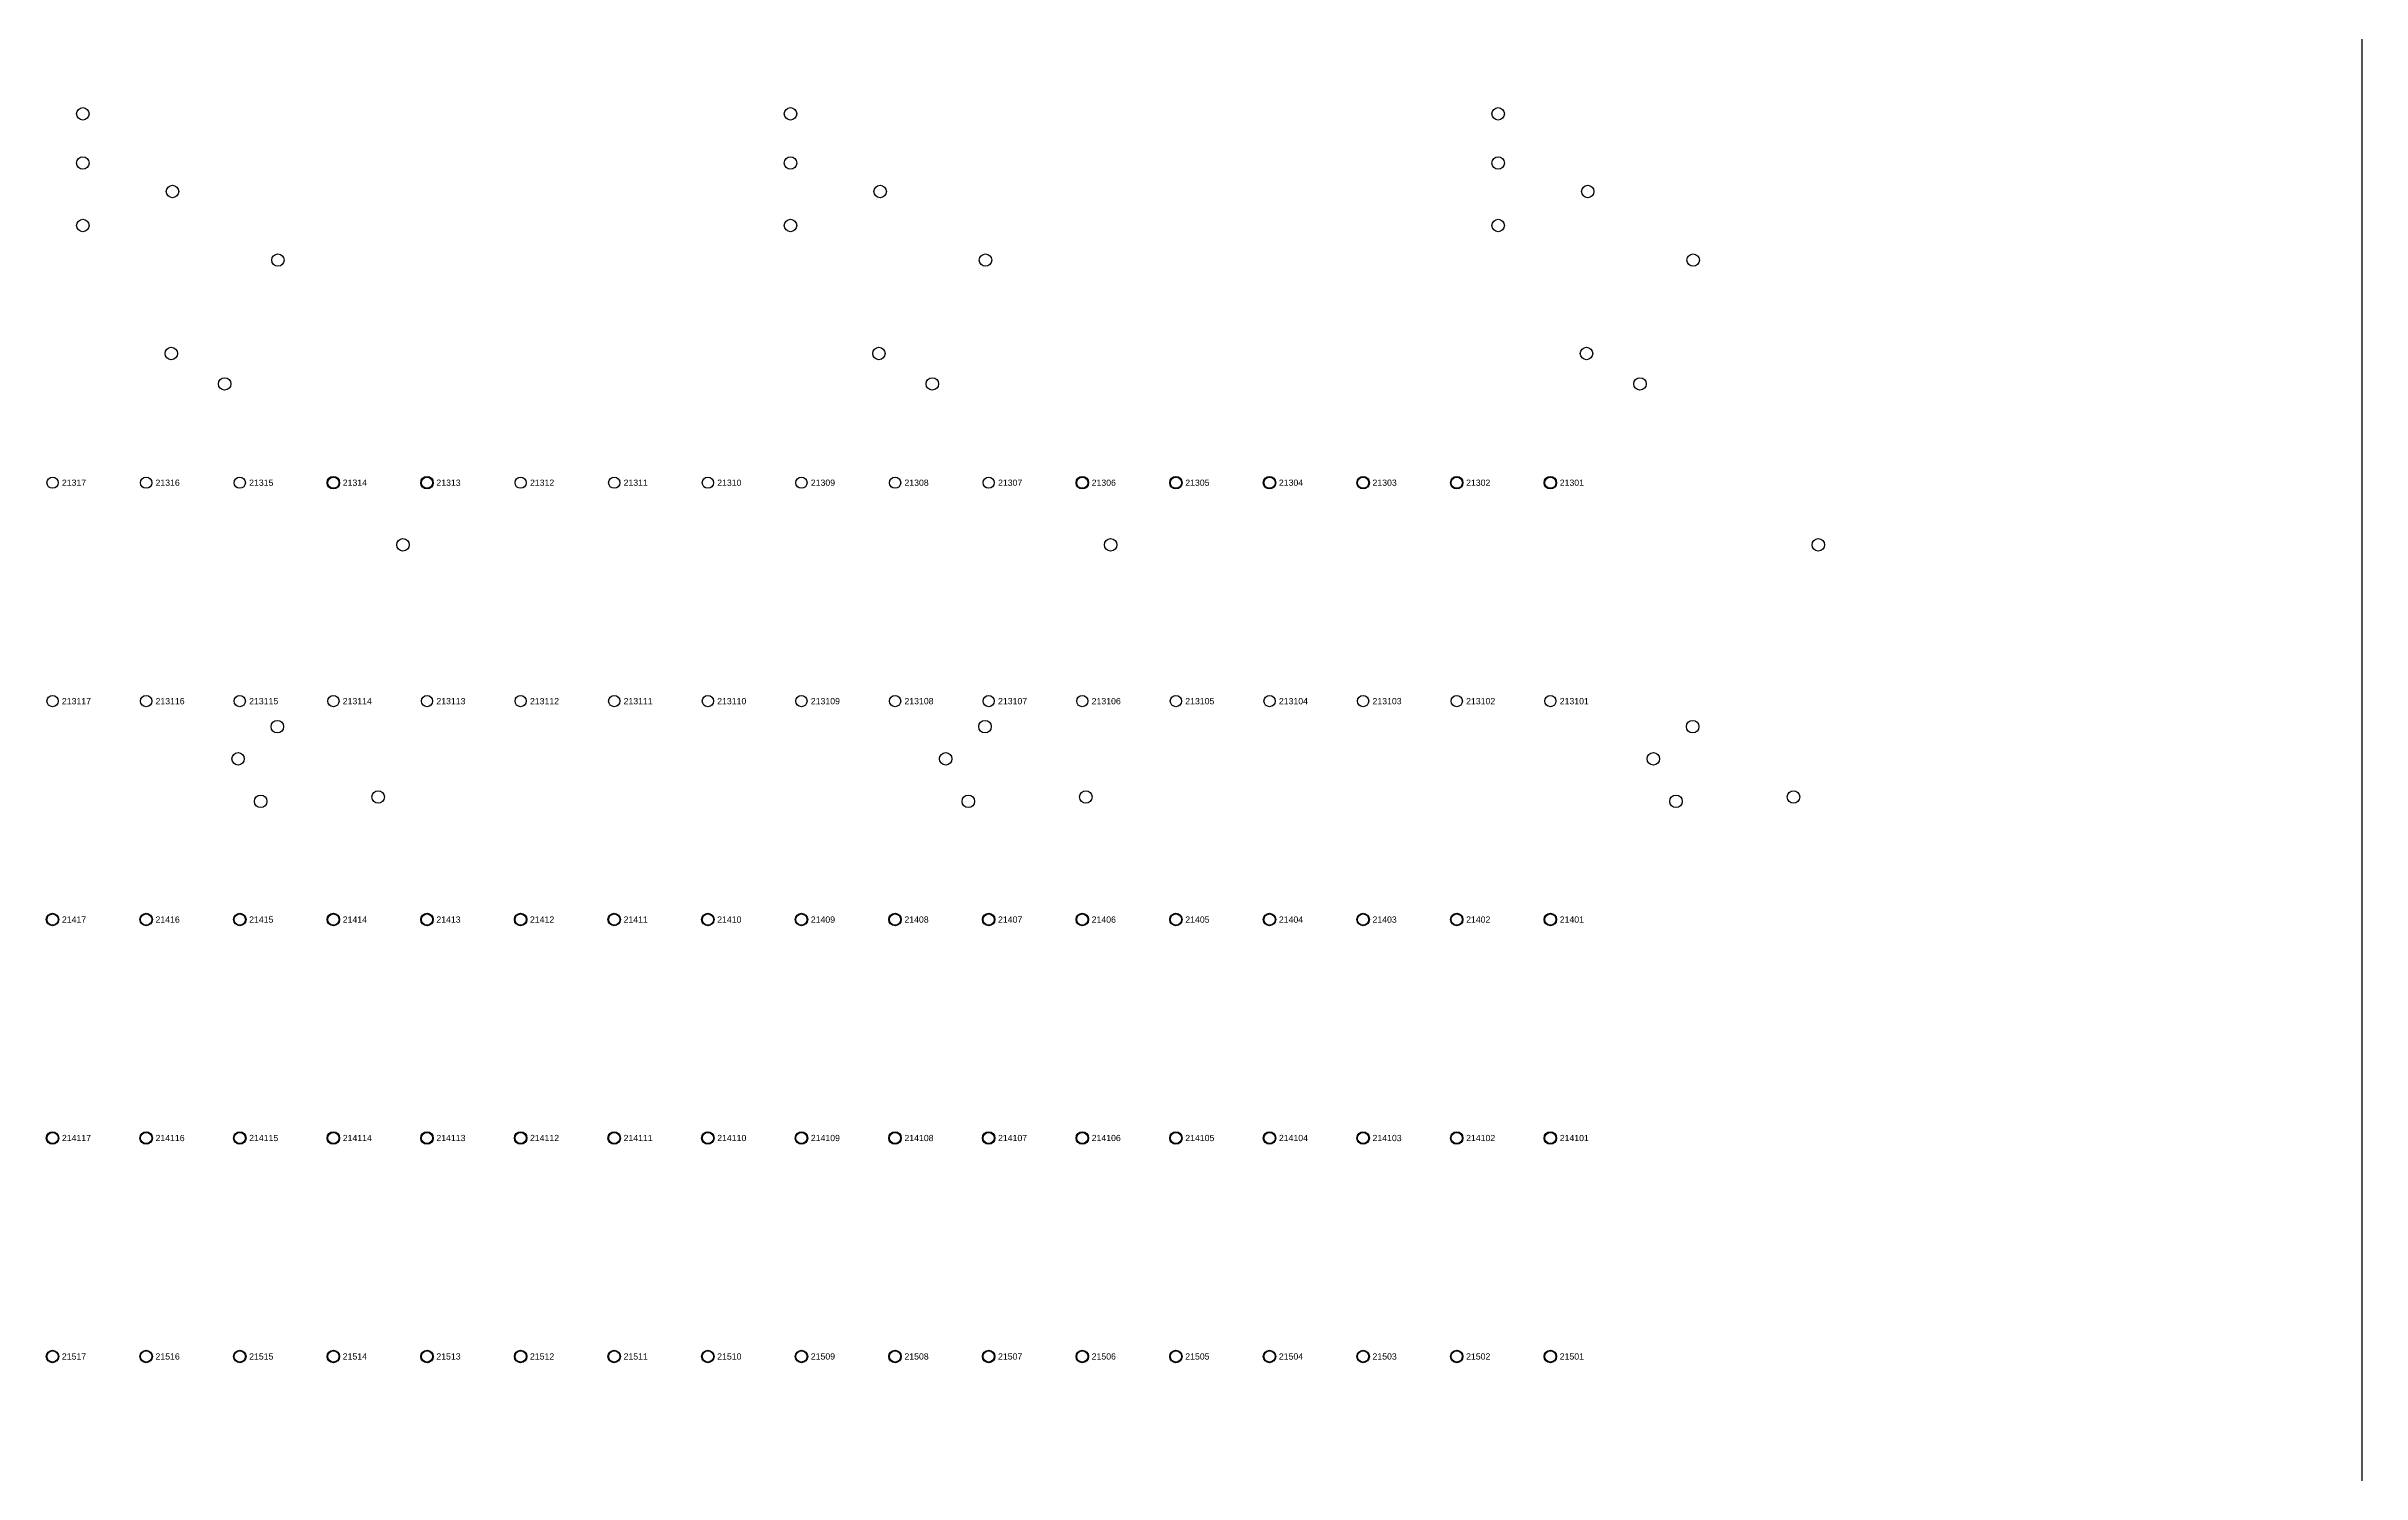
# Model space of a CAD drawing. Extents: x -5 to 376, y -217 to 241.
# Drawn here: x 282 to 376.2, y -46.1 to 12 of the extents above; entities that cross this region are included whole.
import ezdxf

# ---------------------------------------------------------------- set-up
doc = ezdxf.new("R2010")
doc.units = 0
for name, color, linetype in [('BOTTOM_PROBES', 1, 'CONTINUOUS'), ('FIXTURE_INTERFACE_PIN', 4, 'CONTINUOUS'), ('FIXTURE_OUTLINE', 144, 'CONTINUOUS'), ('TESTER_INTERFACE_PIN', 144, 'CONTINUOUS'), ('TESTER_INTERFACE_PIN_LABEL', 144, 'CONTINUOUS')]:
    doc.layers.add(name, color=color, linetype=linetype)
doc.styles.get("Standard").update_dxf_attribs({"font": 'arial.ttf'})

msp = doc.modelspace()

# ---------------------------------------------------------------- linework, layer by layer
at = {"layer": 'BOTTOM_PROBES'}
for centre in [(283.45638, 9.2329), (312.25744, 9.2329), (341.0585, 9.2329), (283.45638, 7.23138), (312.25744, 7.23138), (341.0585, 7.23138), (287.10128, 6.07314), (315.90234, 6.07314), (344.7034, 6.07314), (283.45638, 4.69138), (312.25744, 4.69138), (341.0585, 4.69138), (291.39388, 3.28168), (320.19494, 3.28168), (348.996, 3.28168), (287.05302, -0.51816), (315.85408, -0.51816), (344.65514, -0.51816), (289.22472, -1.75768), (318.02578, -1.75768), (346.82684, -1.75768), (296.48404, -8.30834), (325.2851, -8.30834), (354.08616, -8.30834), (291.37356, -15.70736), (320.17462, -15.70736), (348.97568, -15.70736), (289.77336, -17.018), (318.57442, -17.018), (347.37548, -17.018), (290.69538, -18.74774), (295.47312, -18.5674), (319.49644, -18.74774), (324.27418, -18.5674), (348.2975, -18.74774), (353.07524, -18.5674)]:
    msp.add_circle(centre, 0.254, dxfattribs=at)
at = {"layer": 'FIXTURE_INTERFACE_PIN'}
for centre in [(293.65194, -5.7785), (297.46194, -5.7785), (324.13194, -5.7785), (327.94194, -5.7785), (331.75194, -5.7785), (335.56194, -5.7785), (339.37194, -5.7785), (343.18194, -5.7785), (282.22194, -23.5585), (286.03194, -23.5585), (289.84194, -23.5585), (293.65194, -23.5585), (297.46194, -23.5585), (301.27194, -23.5585), (305.08194, -23.5585), (308.89194, -23.5585), (312.70194, -23.5585), (316.51194, -23.5585), (320.32194, -23.5585), (324.13194, -23.5585), (327.94194, -23.5585), (331.75194, -23.5585), (335.56194, -23.5585), (339.37194, -23.5585), (343.18194, -23.5585), (282.22194, -32.4485), (286.03194, -32.4485), (289.84194, -32.4485), (293.65194, -32.4485), (297.46194, -32.4485), (301.27194, -32.4485), (305.08194, -32.4485), (308.89194, -32.4485), (312.70194, -32.4485), (316.51194, -32.4485), (320.32194, -32.4485), (324.13194, -32.4485), (327.94194, -32.4485), (331.75194, -32.4485), (335.56194, -32.4485), (339.37194, -32.4485), (343.18194, -32.4485), (282.22194, -41.3385), (286.03194, -41.3385), (289.84194, -41.3385), (293.65194, -41.3385), (297.46194, -41.3385), (301.27194, -41.3385), (305.08194, -41.3385), (308.89194, -41.3385), (312.70194, -41.3385), (316.51194, -41.3385), (320.32194, -41.3385), (324.13194, -41.3385), (327.94194, -41.3385), (331.75194, -41.3385), (335.56194, -41.3385), (339.37194, -41.3385), (343.18194, -41.3385)]:
    msp.add_circle(centre, 0.254, dxfattribs=at)
at = {"layer": 'FIXTURE_OUTLINE'}
msp.add_line((376.20194, 240.6015), (376.20194, -216.5985), dxfattribs=at)
at = {"layer": 'TESTER_INTERFACE_PIN'}
for centre in [(282.22194, -5.7785), (286.03194, -5.7785), (289.84194, -5.7785), (293.65194, -5.7785), (297.46194, -5.7785), (301.27194, -5.7785), (305.08194, -5.7785), (308.89194, -5.7785), (312.70194, -5.7785), (316.51194, -5.7785), (320.32194, -5.7785), (324.13194, -5.7785), (327.94194, -5.7785), (331.75194, -5.7785), (335.56194, -5.7785), (339.37194, -5.7785), (343.18194, -5.7785), (282.22194, -14.6685), (286.03194, -14.6685), (289.84194, -14.6685), (293.65194, -14.6685), (297.46194, -14.6685), (301.27194, -14.6685), (305.08194, -14.6685), (308.89194, -14.6685), (312.70194, -14.6685), (316.51194, -14.6685), (320.32194, -14.6685), (324.13194, -14.6685), (327.94194, -14.6685), (331.75194, -14.6685), (335.56194, -14.6685), (339.37194, -14.6685), (343.18194, -14.6685), (282.22194, -23.5585), (286.03194, -23.5585), (289.84194, -23.5585), (293.65194, -23.5585), (297.46194, -23.5585), (301.27194, -23.5585), (305.08194, -23.5585), (308.89194, -23.5585), (312.70194, -23.5585), (316.51194, -23.5585), (320.32194, -23.5585), (324.13194, -23.5585), (327.94194, -23.5585), (331.75194, -23.5585), (335.56194, -23.5585), (339.37194, -23.5585), (343.18194, -23.5585), (282.22194, -32.4485), (286.03194, -32.4485), (289.84194, -32.4485), (293.65194, -32.4485), (297.46194, -32.4485), (301.27194, -32.4485), (305.08194, -32.4485), (308.89194, -32.4485), (312.70194, -32.4485), (316.51194, -32.4485), (320.32194, -32.4485), (324.13194, -32.4485), (327.94194, -32.4485), (331.75194, -32.4485), (335.56194, -32.4485), (339.37194, -32.4485), (343.18194, -32.4485), (282.22194, -41.3385), (286.03194, -41.3385), (289.84194, -41.3385), (293.65194, -41.3385), (297.46194, -41.3385), (301.27194, -41.3385), (305.08194, -41.3385), (308.89194, -41.3385), (312.70194, -41.3385), (316.51194, -41.3385), (320.32194, -41.3385), (324.13194, -41.3385), (327.94194, -41.3385), (331.75194, -41.3385), (335.56194, -41.3385), (339.37194, -41.3385), (343.18194, -41.3385)]:
    msp.add_circle(centre, 0.2286, dxfattribs=at)

# ---------------------------------------------------------------- texts
at = {"layer": 'TESTER_INTERFACE_PIN_LABEL'}
for s, p in [('21317', (282.60294, -5.9055)), ('21316', (286.41294, -5.9055)), ('21315', (290.22294, -5.9055)), ('21314', (294.03294, -5.9055)), ('21313', (297.84294, -5.9055)), ('21312', (301.65294, -5.9055)), ('21311', (305.46294, -5.9055)), ('21310', (309.27294, -5.9055)), ('21309', (313.08294, -5.9055)), ('21308', (316.89294, -5.9055)), ('21307', (320.70294, -5.9055)), ('21306', (324.51294, -5.9055)), ('21305', (328.32294, -5.9055)), ('21304', (332.13294, -5.9055)), ('21303', (335.94294, -5.9055)), ('21302', (339.75294, -5.9055)), ('21301', (343.56294, -5.9055)), ('213117', (282.60294, -14.7955)), ('213116', (286.41294, -14.7955)), ('213115', (290.22294, -14.7955)), ('213114', (294.03294, -14.7955)), ('213113', (297.84294, -14.7955)), ('213112', (301.65294, -14.7955)), ('213111', (305.46294, -14.7955)), ('213110', (309.27294, -14.7955)), ('213109', (313.08294, -14.7955)), ('213108', (316.89294, -14.7955)), ('213107', (320.70294, -14.7955)), ('213106', (324.51294, -14.7955)), ('213105', (328.32294, -14.7955)), ('213104', (332.13294, -14.7955)), ('213103', (335.94294, -14.7955)), ('213102', (339.75294, -14.7955)), ('213101', (343.56294, -14.7955)), ('21417', (282.60294, -23.6855)), ('21416', (286.41294, -23.6855)), ('21415', (290.22294, -23.6855)), ('21414', (294.03294, -23.6855)), ('21413', (297.84294, -23.6855)), ('21412', (301.65294, -23.6855)), ('21411', (305.46294, -23.6855)), ('21410', (309.27294, -23.6855)), ('21409', (313.08294, -23.6855)), ('21408', (316.89294, -23.6855)), ('21407', (320.70294, -23.6855)), ('21406', (324.51294, -23.6855)), ('21405', (328.32294, -23.6855)), ('21404', (332.13294, -23.6855)), ('21403', (335.94294, -23.6855)), ('21402', (339.75294, -23.6855)), ('21401', (343.56294, -23.6855)), ('214117', (282.60294, -32.5755)), ('214116', (286.41294, -32.5755)), ('214115', (290.22294, -32.5755)), ('214114', (294.03294, -32.5755)), ('214113', (297.84294, -32.5755)), ('214112', (301.65294, -32.5755)), ('214111', (305.46294, -32.5755)), ('214110', (309.27294, -32.5755)), ('214109', (313.08294, -32.5755)), ('214108', (316.89294, -32.5755)), ('214107', (320.70294, -32.5755)), ('214106', (324.51294, -32.5755)), ('214105', (328.32294, -32.5755)), ('214104', (332.13294, -32.5755)), ('214103', (335.94294, -32.5755)), ('214102', (339.75294, -32.5755)), ('214101', (343.56294, -32.5755)), ('21517', (282.60294, -41.4655)), ('21516', (286.41294, -41.4655)), ('21515', (290.22294, -41.4655)), ('21514', (294.03294, -41.4655)), ('21513', (297.84294, -41.4655)), ('21512', (301.65294, -41.4655)), ('21511', (305.46294, -41.4655)), ('21510', (309.27294, -41.4655)), ('21509', (313.08294, -41.4655)), ('21508', (316.89294, -41.4655)), ('21507', (320.70294, -41.4655)), ('21506', (324.51294, -41.4655)), ('21505', (328.32294, -41.4655)), ('21504', (332.13294, -41.4655)), ('21503', (335.94294, -41.4655)), ('21502', (339.75294, -41.4655)), ('21501', (343.56294, -41.4655))]:
    msp.add_text(s, height=0.254, dxfattribs=at).set_placement(p)

doc.saveas('drawing.dxf')
